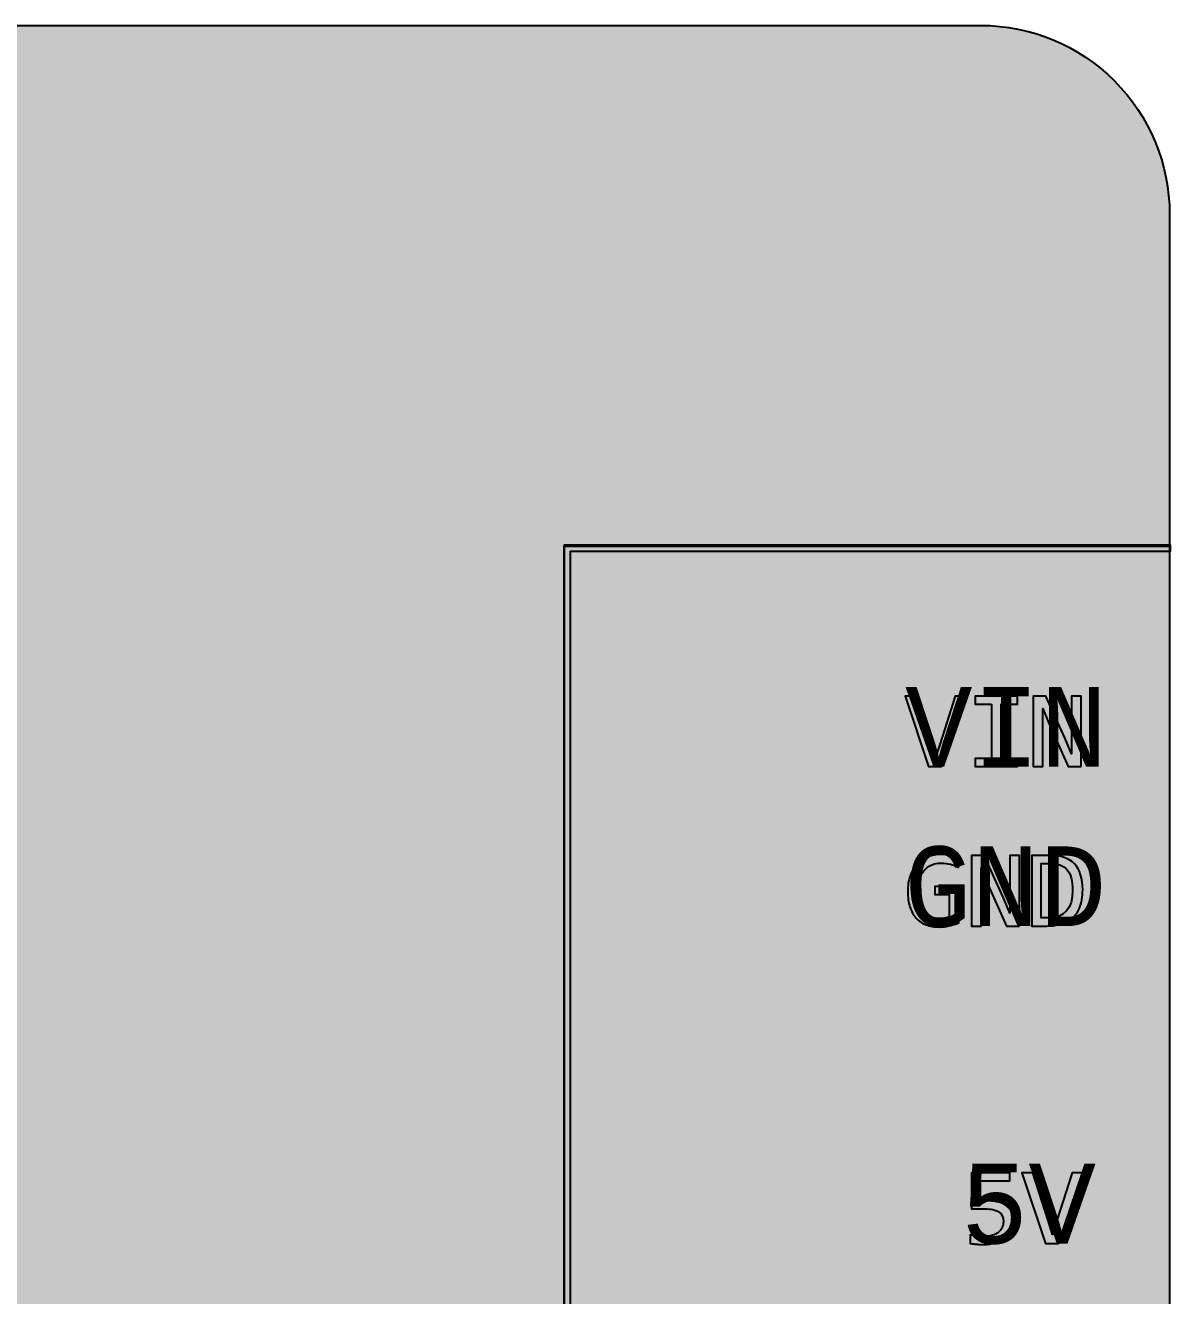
# Model space of a CAD drawing. Extents: x -322 to -166, y -2 to 94.
# Drawn here: x -265.72 to -247.51, y 73.34 to 93.54 of the extents above; entities that cross this region are included whole.
import ezdxf

# ---------------------------------------------------------------- set-up
doc = ezdxf.new("R2010")
doc.units = 0
doc.header["$MEASUREMENT"] = 0
doc.layers.add('MARKSHAIRLINE', color=7, linetype='CONTINUOUS')
doc.layers.add('MASK', color=7, linetype='CONTINUOUS')
doc.styles.add('0', font='consola.ttf', dxfattribs={"height": 1})

msp = doc.modelspace()

# ---------------------------------------------------------------- hatches: boundary and pattern name
at = {"layer": 'MARKSHAIRLINE'}
h = msp.add_hatch(color=2, dxfattribs=at)
edge = h.paths.add_edge_path()
edge.add_spline(control_points=[(-247.5138, 64.345), (-247.5138, 64.345), (-247.5138, 64.2433), (-247.5138, 64.2433), (-247.5138, 64.2433), (-257.1544, 64.2433), (-257.1544, 64.2433), (-257.1544, 64.2433), (-257.1544, 85.2712), (-257.1544, 85.2712), (-257.1544, 85.2712), (-247.5138, 85.2712), (-247.5138, 85.2712), (-247.5138, 85.2712), (-247.5138, 85.1751), (-247.5138, 85.1751), (-247.5138, 85.1751), (-257.0537, 85.1751), (-257.0537, 85.1751), (-257.0537, 85.1751), (-257.0537, 64.345), (-257.0537, 64.345), (-257.0537, 64.345), (-247.5138, 64.345), (-247.5138, 64.345)], knot_values=[0, 0, 0, 0, 0.125, 0.125, 0.125, 0.25, 0.25, 0.25, 0.375, 0.375, 0.375, 0.5, 0.5, 0.5, 0.625, 0.625, 0.625, 0.75, 0.75, 0.75, 0.875, 0.875, 0.875, 1, 1, 1, 1], degree=3, periodic=1)
at = {"layer": 'MASK'}
h = msp.add_hatch(color=18, dxfattribs=at)
edge = h.paths.add_edge_path()
edge.add_spline(control_points=[(-279.9318, -1.4633), (-279.9318, -1.4633), (-250.5297, -1.4633), (-250.5297, -1.4633), (-249.7335, -1.4628), (-248.9702, -1.146), (-248.4076, -0.5827), (-247.845, -0.0194), (-247.5292, 0.7405), (-247.5297, 1.5367), (-247.5297, 1.5367), (-247.5297, 90.5367), (-247.5297, 90.5367), (-247.5302, 91.3329), (-247.847, 92.0962), (-248.4103, 92.6588), (-248.9736, 93.2214), (-249.7335, 93.5372), (-250.5297, 93.5367), (-250.5297, 93.5367), (-318.7297, 93.5367), (-318.7297, 93.5367), (-319.5259, 93.5362), (-320.2892, 93.2194), (-320.8518, 92.6561), (-321.4144, 92.0928), (-321.7302, 91.3329), (-321.7297, 90.5367), (-321.7297, 90.5367), (-321.7297, 1.5367), (-321.7297, 1.5367), (-321.7292, 0.7405), (-321.4124, -0.0228), (-320.8491, -0.5854), (-320.2858, -1.148), (-319.5259, -1.4638), (-318.7297, -1.4633), (-318.7297, -1.4633), (-279.9318, -1.4633), (-279.9318, -1.4633)], knot_values=[0, 0, 0, 0, 0.0769231, 0.0769231, 0.0769231, 0.1538462, 0.1538462, 0.1538462, 0.2307692, 0.2307692, 0.2307692, 0.3076923, 0.3076923, 0.3076923, 0.3846154, 0.3846154, 0.3846154, 0.4615385, 0.4615385, 0.4615385, 0.5384615, 0.5384615, 0.5384615, 0.6153846, 0.6153846, 0.6153846, 0.6923077, 0.6923077, 0.6923077, 0.7692308, 0.7692308, 0.7692308, 0.8461538, 0.8461538, 0.8461538, 0.9230769, 0.9230769, 0.9230769, 1, 1, 1, 1], degree=3, periodic=1)
h = msp.add_hatch(color=18, dxfattribs=at)
edge = h.paths.add_edge_path()
edge.add_spline(control_points=[(-250.7721, 82.8734), (-250.7721, 82.8734), (-251.1534, 81.7514), (-251.1534, 81.7514), (-251.1534, 81.7514), (-251.3594, 81.7514), (-251.3594, 81.7514), (-251.3594, 81.7514), (-251.7323, 82.8734), (-251.7323, 82.8734), (-251.7323, 82.8734), (-251.5596, 82.8734), (-251.5596, 82.8734), (-251.5596, 82.8734), (-251.3172, 82.1172), (-251.3172, 82.1172), (-251.3172, 82.1172), (-251.2486, 81.8956), (-251.2486, 81.8956), (-251.2486, 81.8956), (-251.1783, 82.1172), (-251.1783, 82.1172), (-251.1783, 82.1172), (-250.9353, 82.8734), (-250.9353, 82.8734), (-250.9353, 82.8734), (-250.7721, 82.8734), (-250.7721, 82.8734)], knot_values=[0, 0, 0, 0, 0.1111111, 0.1111111, 0.1111111, 0.2222222, 0.2222222, 0.2222222, 0.3333333, 0.3333333, 0.3333333, 0.4444444, 0.4444444, 0.4444444, 0.5555556, 0.5555556, 0.5555556, 0.6666667, 0.6666667, 0.6666667, 0.7777778, 0.7777778, 0.7777778, 0.8888889, 0.8888889, 0.8888889, 1, 1, 1, 1], degree=3, periodic=1)
h = msp.add_hatch(color=18, dxfattribs=at)
edge = h.paths.add_edge_path()
edge.add_spline(control_points=[(-250.3618, 82.745), (-250.3618, 82.745), (-250.6203, 82.745), (-250.6203, 82.745), (-250.6203, 82.745), (-250.6203, 82.8734), (-250.6203, 82.8734), (-250.6203, 82.8734), (-249.9485, 82.8734), (-249.9485, 82.8734), (-249.9485, 82.8734), (-249.9485, 82.745), (-249.9485, 82.745), (-249.9485, 82.745), (-250.207, 82.745), (-250.207, 82.745), (-250.207, 82.745), (-250.207, 81.8815), (-250.207, 81.8815), (-250.207, 81.8815), (-249.9485, 81.8815), (-249.9485, 81.8815), (-249.9485, 81.8815), (-249.9485, 81.7514), (-249.9485, 81.7514), (-249.9485, 81.7514), (-250.6203, 81.7514), (-250.6203, 81.7514), (-250.6203, 81.7514), (-250.6203, 81.8815), (-250.6203, 81.8815), (-250.6203, 81.8815), (-250.3618, 81.8815), (-250.3618, 81.8815), (-250.3618, 81.8815), (-250.3618, 82.745), (-250.3618, 82.745)], knot_values=[0, 0, 0, 0, 0.0833333, 0.0833333, 0.0833333, 0.1666667, 0.1666667, 0.1666667, 0.25, 0.25, 0.25, 0.3333333, 0.3333333, 0.3333333, 0.4166667, 0.4166667, 0.4166667, 0.5, 0.5, 0.5, 0.5833333, 0.5833333, 0.5833333, 0.6666667, 0.6666667, 0.6666667, 0.75, 0.75, 0.75, 0.8333333, 0.8333333, 0.8333333, 0.9166667, 0.9166667, 0.9166667, 1, 1, 1, 1], degree=3, periodic=1)
h = msp.add_hatch(color=18, dxfattribs=at)
edge = h.paths.add_edge_path()
edge.add_spline(control_points=[(-248.9359, 81.7514), (-248.9359, 81.7514), (-249.1431, 81.7514), (-249.1431, 81.7514), (-249.1431, 81.7514), (-249.4558, 82.4513), (-249.4558, 82.4513), (-249.4558, 82.4513), (-249.5461, 82.6764), (-249.5461, 82.6764), (-249.5461, 82.6764), (-249.5461, 82.1104), (-249.5461, 82.1104), (-249.5461, 82.1104), (-249.5461, 81.7514), (-249.5461, 81.7514), (-249.5461, 81.7514), (-249.6991, 81.7514), (-249.6991, 81.7514), (-249.6991, 81.7514), (-249.6991, 82.8734), (-249.6991, 82.8734), (-249.6991, 82.8734), (-249.4945, 82.8734), (-249.4945, 82.8734), (-249.4945, 82.8734), (-249.1964, 82.2104), (-249.1964, 82.2104), (-249.1964, 82.2104), (-249.0889, 81.9536), (-249.0889, 81.9536), (-249.0889, 81.9536), (-249.0889, 82.5548), (-249.0889, 82.5548), (-249.0889, 82.5548), (-249.0889, 82.8734), (-249.0889, 82.8734), (-249.0889, 82.8734), (-248.9359, 82.8734), (-248.9359, 82.8734), (-248.9359, 82.8734), (-248.9359, 81.7514), (-248.9359, 81.7514)], knot_values=[0, 0, 0, 0, 0.0714286, 0.0714286, 0.0714286, 0.1428571, 0.1428571, 0.1428571, 0.2142857, 0.2142857, 0.2142857, 0.2857143, 0.2857143, 0.2857143, 0.3571429, 0.3571429, 0.3571429, 0.4285714, 0.4285714, 0.4285714, 0.5, 0.5, 0.5, 0.5714286, 0.5714286, 0.5714286, 0.6428571, 0.6428571, 0.6428571, 0.7142857, 0.7142857, 0.7142857, 0.7857143, 0.7857143, 0.7857143, 0.8571429, 0.8571429, 0.8571429, 0.9285714, 0.9285714, 0.9285714, 1, 1, 1, 1], degree=3, periodic=1)
h = msp.add_hatch(color=18, dxfattribs=at)
edge = h.paths.add_edge_path()
edge.add_spline(control_points=[(-250.8851, 80.147), (-250.9267, 80.1693), (-250.9698, 80.1866), (-251.0138, 80.1989), (-251.0581, 80.2112), (-251.1061, 80.2173), (-251.158, 80.2173), (-251.2175, 80.2173), (-251.2706, 80.2068), (-251.3169, 80.1857), (-251.3632, 80.1643), (-251.4022, 80.1344), (-251.4341, 80.0957), (-251.4658, 80.0573), (-251.4901, 80.0107), (-251.5071, 79.9562), (-251.5238, 79.902), (-251.5323, 79.8419), (-251.5323, 79.7759), (-251.5323, 79.7073), (-251.5256, 79.6458), (-251.5118, 79.5913), (-251.498, 79.5371), (-251.4766, 79.4907), (-251.4473, 79.4529), (-251.4183, 79.4154), (-251.3808, 79.3864), (-251.3353, 79.3665), (-251.2899, 79.3463), (-251.2354, 79.3363), (-251.1718, 79.3363), (-251.1609, 79.3363), (-251.1492, 79.3369), (-251.1366, 79.338), (-251.124, 79.3392), (-251.1114, 79.3407), (-251.0988, 79.3427), (-251.0862, 79.3448), (-251.0742, 79.3471), (-251.0625, 79.3501), (-251.0507, 79.353), (-251.0402, 79.3559), (-251.0311, 79.3594), (-251.0311, 79.3594), (-251.0311, 79.7161), (-251.0311, 79.7161), (-251.0311, 79.7161), (-251.2603, 79.7161), (-251.2603, 79.7161), (-251.2603, 79.7161), (-251.2603, 79.8428), (-251.2603, 79.8428), (-251.2603, 79.8428), (-250.8799, 79.8428), (-250.8799, 79.8428), (-250.8799, 79.8428), (-250.8799, 79.2689), (-250.8799, 79.2689), (-250.9033, 79.2577), (-250.9282, 79.2481), (-250.954, 79.2396), (-250.9801, 79.2311), (-251.0068, 79.2237), (-251.034, 79.2182), (-251.0613, 79.2123), (-251.0882, 79.2079), (-251.1152, 79.2053), (-251.1422, 79.2023), (-251.1683, 79.2009), (-251.1932, 79.2009), (-251.27, 79.2009), (-251.3391, 79.2129), (-251.4007, 79.2369), (-251.4622, 79.261), (-251.5147, 79.2967), (-251.5578, 79.3439), (-251.6012, 79.3911), (-251.6343, 79.45), (-251.6574, 79.5204), (-251.6806, 79.591), (-251.6923, 79.6725), (-251.6923, 79.7654), (-251.6923, 79.8574), (-251.6794, 79.9401), (-251.6536, 80.0131), (-251.6278, 80.086), (-251.5918, 80.1479), (-251.5449, 80.1986), (-251.4983, 80.2493), (-251.4423, 80.288), (-251.3767, 80.3147), (-251.3113, 80.3413), (-251.2389, 80.3545), (-251.1598, 80.3545), (-251.1096, 80.3545), (-251.0616, 80.3501), (-251.0161, 80.341), (-250.9704, 80.3322), (-250.927, 80.3179), (-250.8851, 80.2982), (-250.8851, 80.2982), (-250.8851, 80.147), (-250.8851, 80.147)], knot_values=[0, 0, 0, 0, 0.0294118, 0.0294118, 0.0294118, 0.0588235, 0.0588235, 0.0588235, 0.0882353, 0.0882353, 0.0882353, 0.1176471, 0.1176471, 0.1176471, 0.1470588, 0.1470588, 0.1470588, 0.1764706, 0.1764706, 0.1764706, 0.2058824, 0.2058824, 0.2058824, 0.2352941, 0.2352941, 0.2352941, 0.2647059, 0.2647059, 0.2647059, 0.2941176, 0.2941176, 0.2941176, 0.3235294, 0.3235294, 0.3235294, 0.3529412, 0.3529412, 0.3529412, 0.3823529, 0.3823529, 0.3823529, 0.4117647, 0.4117647, 0.4117647, 0.4411765, 0.4411765, 0.4411765, 0.4705882, 0.4705882, 0.4705882, 0.5, 0.5, 0.5, 0.5294118, 0.5294118, 0.5294118, 0.5588235, 0.5588235, 0.5588235, 0.5882353, 0.5882353, 0.5882353, 0.6176471, 0.6176471, 0.6176471, 0.6470588, 0.6470588, 0.6470588, 0.6764706, 0.6764706, 0.6764706, 0.7058824, 0.7058824, 0.7058824, 0.7352941, 0.7352941, 0.7352941, 0.7647059, 0.7647059, 0.7647059, 0.7941176, 0.7941176, 0.7941176, 0.8235294, 0.8235294, 0.8235294, 0.8529412, 0.8529412, 0.8529412, 0.8823529, 0.8823529, 0.8823529, 0.9117647, 0.9117647, 0.9117647, 0.9411765, 0.9411765, 0.9411765, 0.9705882, 0.9705882, 0.9705882, 1, 1, 1, 1], degree=3, periodic=1)
h = msp.add_hatch(color=18, dxfattribs=at)
edge = h.paths.add_edge_path()
edge.add_spline(control_points=[(-249.9165, 79.2167), (-249.9165, 79.2167), (-250.1237, 79.2167), (-250.1237, 79.2167), (-250.1237, 79.2167), (-250.4364, 79.9166), (-250.4364, 79.9166), (-250.4364, 79.9166), (-250.5267, 80.1417), (-250.5267, 80.1417), (-250.5267, 80.1417), (-250.5267, 79.5757), (-250.5267, 79.5757), (-250.5267, 79.5757), (-250.5267, 79.2167), (-250.5267, 79.2167), (-250.5267, 79.2167), (-250.6797, 79.2167), (-250.6797, 79.2167), (-250.6797, 79.2167), (-250.6797, 80.3387), (-250.6797, 80.3387), (-250.6797, 80.3387), (-250.4751, 80.3387), (-250.4751, 80.3387), (-250.4751, 80.3387), (-250.177, 79.6757), (-250.177, 79.6757), (-250.177, 79.6757), (-250.0695, 79.4189), (-250.0695, 79.4189), (-250.0695, 79.4189), (-250.0695, 80.0201), (-250.0695, 80.0201), (-250.0695, 80.0201), (-250.0695, 80.3387), (-250.0695, 80.3387), (-250.0695, 80.3387), (-249.9165, 80.3387), (-249.9165, 80.3387), (-249.9165, 80.3387), (-249.9165, 79.2167), (-249.9165, 79.2167)], knot_values=[0, 0, 0, 0, 0.0714286, 0.0714286, 0.0714286, 0.1428571, 0.1428571, 0.1428571, 0.2142857, 0.2142857, 0.2142857, 0.2857143, 0.2857143, 0.2857143, 0.3571429, 0.3571429, 0.3571429, 0.4285714, 0.4285714, 0.4285714, 0.5, 0.5, 0.5, 0.5714286, 0.5714286, 0.5714286, 0.6428571, 0.6428571, 0.6428571, 0.7142857, 0.7142857, 0.7142857, 0.7857143, 0.7857143, 0.7857143, 0.8571429, 0.8571429, 0.8571429, 0.9285714, 0.9285714, 0.9285714, 1, 1, 1, 1], degree=3, periodic=1)
h = msp.add_hatch(color=18, dxfattribs=at)
edge = h.paths.add_edge_path()
edge.add_spline(control_points=[(-248.9109, 79.79), (-248.9109, 79.7364), (-248.915, 79.6848), (-248.9232, 79.6355), (-248.9317, 79.5863), (-248.9449, 79.5406), (-248.9633, 79.4984), (-248.9815, 79.4559), (-249.0053, 79.4175), (-249.0346, 79.3829), (-249.0639, 79.3483), (-249.0996, 79.3187), (-249.1418, 79.2941), (-249.1843, 79.2695), (-249.2336, 79.2504), (-249.2896, 79.2369), (-249.3458, 79.2234), (-249.4094, 79.2167), (-249.4813, 79.2167), (-249.4813, 79.2167), (-249.7216, 79.2167), (-249.7216, 79.2167), (-249.7216, 79.2167), (-249.7216, 80.3387), (-249.7216, 80.3387), (-249.7216, 80.3387), (-249.4323, 80.3387), (-249.4323, 80.3387), (-249.257, 80.3387), (-249.1263, 80.2935), (-249.0401, 80.2036), (-248.954, 80.1133), (-248.9109, 79.9755), (-248.9109, 79.79)], knot_values=[0, 0, 0, 0, 0.0909091, 0.0909091, 0.0909091, 0.1818182, 0.1818182, 0.1818182, 0.2727273, 0.2727273, 0.2727273, 0.3636364, 0.3636364, 0.3636364, 0.4545455, 0.4545455, 0.4545455, 0.5454545, 0.5454545, 0.5454545, 0.6363636, 0.6363636, 0.6363636, 0.7272727, 0.7272727, 0.7272727, 0.8181818, 0.8181818, 0.8181818, 0.9090909, 0.9090909, 0.9090909, 1, 1, 1, 1], degree=3, periodic=1)
h = msp.add_hatch(color=18, dxfattribs=at)
edge = h.paths.add_edge_path()
edge.add_spline(control_points=[(-249.0709, 79.7792), (-249.0709, 79.8586), (-249.0782, 79.926), (-249.0932, 79.9808), (-249.1081, 80.0359), (-249.1307, 80.0802), (-249.1612, 80.1142), (-249.1917, 80.1479), (-249.2298, 80.1725), (-249.2755, 80.1874), (-249.3212, 80.2027), (-249.3751, 80.2103), (-249.437, 80.2103), (-249.437, 80.2103), (-249.5686, 80.2103), (-249.5686, 80.2103), (-249.5686, 80.2103), (-249.5686, 79.3486), (-249.5686, 79.3486), (-249.5686, 79.3486), (-249.4543, 79.3486), (-249.4543, 79.3486), (-249.1987, 79.3486), (-249.0709, 79.4922), (-249.0709, 79.7792)], knot_values=[0, 0, 0, 0, 0.125, 0.125, 0.125, 0.25, 0.25, 0.25, 0.375, 0.375, 0.375, 0.5, 0.5, 0.5, 0.625, 0.625, 0.625, 0.75, 0.75, 0.75, 0.875, 0.875, 0.875, 1, 1, 1, 1], degree=3, periodic=1)
h = msp.add_hatch(color=18, dxfattribs=at)
edge = h.paths.add_edge_path()
edge.add_spline(control_points=[(-250.0114, 74.5284), (-250.0114, 74.4725), (-250.0235, 74.4216), (-250.0476, 74.3757), (-250.0717, 74.3295), (-250.105, 74.2901), (-250.1471, 74.2569), (-250.1894, 74.2239), (-250.2391, 74.198), (-250.2965, 74.1798), (-250.3542, 74.1612), (-250.416, 74.1521), (-250.4828, 74.1521), (-250.4995, 74.1521), (-250.5175, 74.1527), (-250.5366, 74.1536), (-250.5557, 74.1545), (-250.5748, 74.1556), (-250.594, 74.1571), (-250.6128, 74.1586), (-250.6313, 74.1601), (-250.6496, 74.1618), (-250.6675, 74.1636), (-250.6837, 74.1656), (-250.6981, 74.168), (-250.6981, 74.168), (-250.6981, 74.3039), (-250.6981, 74.3039), (-250.6669, 74.2966), (-250.6316, 74.2913), (-250.5916, 74.2877), (-250.5516, 74.2845), (-250.5113, 74.2827), (-250.4704, 74.2827), (-250.4245, 74.2827), (-250.383, 74.2883), (-250.3462, 74.2992), (-250.3095, 74.3101), (-250.2783, 74.3257), (-250.2524, 74.346), (-250.2265, 74.3666), (-250.2065, 74.3913), (-250.1927, 74.4201), (-250.1788, 74.4493), (-250.1721, 74.4819), (-250.1721, 74.5181), (-250.1721, 74.5881), (-250.1974, 74.639), (-250.2477, 74.6708), (-250.298, 74.7029), (-250.3704, 74.7188), (-250.4645, 74.7188), (-250.4645, 74.7188), (-250.6787, 74.7188), (-250.6787, 74.7188), (-250.6787, 74.7188), (-250.6787, 75.2943), (-250.6787, 75.2943), (-250.6787, 75.2943), (-250.0714, 75.2943), (-250.0714, 75.2943), (-250.0714, 75.2943), (-250.0714, 75.1636), (-250.0714, 75.1636), (-250.0714, 75.1636), (-250.5375, 75.1636), (-250.5375, 75.1636), (-250.5375, 75.1636), (-250.5375, 74.8476), (-250.5375, 74.8476), (-250.5375, 74.8476), (-250.4392, 74.8476), (-250.4392, 74.8476), (-250.3851, 74.8476), (-250.3324, 74.8426), (-250.2812, 74.8329), (-250.23, 74.8232), (-250.1847, 74.8062), (-250.1447, 74.7817), (-250.1047, 74.7573), (-250.0726, 74.7244), (-250.0482, 74.6832), (-250.0238, 74.642), (-250.0114, 74.5905), (-250.0114, 74.5284)], knot_values=[0, 0, 0, 0, 0.0357143, 0.0357143, 0.0357143, 0.0714286, 0.0714286, 0.0714286, 0.1071429, 0.1071429, 0.1071429, 0.1428571, 0.1428571, 0.1428571, 0.1785714, 0.1785714, 0.1785714, 0.2142857, 0.2142857, 0.2142857, 0.25, 0.25, 0.25, 0.2857143, 0.2857143, 0.2857143, 0.3214286, 0.3214286, 0.3214286, 0.3571429, 0.3571429, 0.3571429, 0.3928571, 0.3928571, 0.3928571, 0.4285714, 0.4285714, 0.4285714, 0.4642857, 0.4642857, 0.4642857, 0.5, 0.5, 0.5, 0.5357143, 0.5357143, 0.5357143, 0.5714286, 0.5714286, 0.5714286, 0.6071429, 0.6071429, 0.6071429, 0.6428571, 0.6428571, 0.6428571, 0.6785714, 0.6785714, 0.6785714, 0.7142857, 0.7142857, 0.7142857, 0.75, 0.75, 0.75, 0.7857143, 0.7857143, 0.7857143, 0.8214286, 0.8214286, 0.8214286, 0.8571429, 0.8571429, 0.8571429, 0.8928571, 0.8928571, 0.8928571, 0.9285714, 0.9285714, 0.9285714, 0.9642857, 0.9642857, 0.9642857, 1, 1, 1, 1], degree=3, periodic=1)
h = msp.add_hatch(color=18, dxfattribs=at)
edge = h.paths.add_edge_path()
edge.add_spline(control_points=[(-248.9146, 75.2943), (-248.9146, 75.2943), (-249.2974, 74.168), (-249.2974, 74.168), (-249.2974, 74.168), (-249.5042, 74.168), (-249.5042, 74.168), (-249.5042, 74.168), (-249.8785, 75.2943), (-249.8785, 75.2943), (-249.8785, 75.2943), (-249.7052, 75.2943), (-249.7052, 75.2943), (-249.7052, 75.2943), (-249.4618, 74.5352), (-249.4618, 74.5352), (-249.4618, 74.5352), (-249.393, 74.3128), (-249.393, 74.3128), (-249.393, 74.3128), (-249.3224, 74.5352), (-249.3224, 74.5352), (-249.3224, 74.5352), (-249.0785, 75.2943), (-249.0785, 75.2943), (-249.0785, 75.2943), (-248.9146, 75.2943), (-248.9146, 75.2943)], knot_values=[0, 0, 0, 0, 0.1111111, 0.1111111, 0.1111111, 0.2222222, 0.2222222, 0.2222222, 0.3333333, 0.3333333, 0.3333333, 0.4444444, 0.4444444, 0.4444444, 0.5555556, 0.5555556, 0.5555556, 0.6666667, 0.6666667, 0.6666667, 0.7777778, 0.7777778, 0.7777778, 0.8888889, 0.8888889, 0.8888889, 1, 1, 1, 1], degree=3, periodic=1)

# ---------------------------------------------------------------- linework, layer by layer
at = {"layer": 'MARKSHAIRLINE', "color": 2}
for points, knots in [([(-247.5297, 85.2498), (-247.5297, 85.2498), (-257.1575, 85.2498), (-257.1575, 85.2498), (-257.1575, 85.2498), (-257.1575, 64.2498), (-257.1575, 64.2498), (-257.1575, 64.2498), (-247.5297, 64.2498), (-247.5297, 64.2498)], [0, 0, 0, 0, 0.3333333, 0.3333333, 0.3333333, 0.6666667, 0.6666667, 0.6666667, 1, 1, 1, 1]), ([(-247.5138, 64.345), (-247.5138, 64.345), (-247.5138, 64.2433), (-247.5138, 64.2433), (-247.5138, 64.2433), (-257.1544, 64.2433), (-257.1544, 64.2433), (-257.1544, 64.2433), (-257.1544, 85.2712), (-257.1544, 85.2712), (-257.1544, 85.2712), (-247.5138, 85.2712), (-247.5138, 85.2712), (-247.5138, 85.2712), (-247.5138, 85.1751), (-247.5138, 85.1751), (-247.5138, 85.1751), (-257.0537, 85.1751), (-257.0537, 85.1751), (-257.0537, 85.1751), (-257.0537, 64.345), (-257.0537, 64.345), (-257.0537, 64.345), (-247.5138, 64.345), (-247.5138, 64.345)], [0, 0, 0, 0, 0.125, 0.125, 0.125, 0.25, 0.25, 0.25, 0.375, 0.375, 0.375, 0.5, 0.5, 0.5, 0.625, 0.625, 0.625, 0.75, 0.75, 0.75, 0.875, 0.875, 0.875, 1, 1, 1, 1])]:
    msp.add_open_spline(points, degree=3, knots=knots, dxfattribs=at)
at = {"layer": 'MASK'}
for points, knots in [([(-279.9318, -1.4633), (-279.9318, -1.4633), (-250.5297, -1.4633), (-250.5297, -1.4633), (-249.7335, -1.4628), (-248.9702, -1.146), (-248.4076, -0.5827), (-247.845, -0.0194), (-247.5292, 0.7405), (-247.5297, 1.5367), (-247.5297, 1.5367), (-247.5297, 90.5367), (-247.5297, 90.5367), (-247.5302, 91.3329), (-247.847, 92.0962), (-248.4103, 92.6588), (-248.9736, 93.2214), (-249.7335, 93.5372), (-250.5297, 93.5367), (-250.5297, 93.5367), (-318.7297, 93.5367), (-318.7297, 93.5367), (-319.5259, 93.5362), (-320.2892, 93.2194), (-320.8518, 92.6561), (-321.4144, 92.0928), (-321.7302, 91.3329), (-321.7297, 90.5367), (-321.7297, 90.5367), (-321.7297, 1.5367), (-321.7297, 1.5367), (-321.7292, 0.7405), (-321.4124, -0.0228), (-320.8491, -0.5854), (-320.2858, -1.148), (-319.5259, -1.4638), (-318.7297, -1.4633), (-318.7297, -1.4633), (-279.9318, -1.4633), (-279.9318, -1.4633)], [0, 0, 0, 0, 0.0769231, 0.0769231, 0.0769231, 0.1538462, 0.1538462, 0.1538462, 0.2307692, 0.2307692, 0.2307692, 0.3076923, 0.3076923, 0.3076923, 0.3846154, 0.3846154, 0.3846154, 0.4615385, 0.4615385, 0.4615385, 0.5384615, 0.5384615, 0.5384615, 0.6153846, 0.6153846, 0.6153846, 0.6923077, 0.6923077, 0.6923077, 0.7692308, 0.7692308, 0.7692308, 0.8461538, 0.8461538, 0.8461538, 0.9230769, 0.9230769, 0.9230769, 1, 1, 1, 1]), ([(-250.7721, 82.8734), (-250.7721, 82.8734), (-251.1534, 81.7514), (-251.1534, 81.7514), (-251.1534, 81.7514), (-251.3594, 81.7514), (-251.3594, 81.7514), (-251.3594, 81.7514), (-251.7323, 82.8734), (-251.7323, 82.8734), (-251.7323, 82.8734), (-251.5596, 82.8734), (-251.5596, 82.8734), (-251.5596, 82.8734), (-251.3172, 82.1172), (-251.3172, 82.1172), (-251.3172, 82.1172), (-251.2486, 81.8956), (-251.2486, 81.8956), (-251.2486, 81.8956), (-251.1783, 82.1172), (-251.1783, 82.1172), (-251.1783, 82.1172), (-250.9353, 82.8734), (-250.9353, 82.8734), (-250.9353, 82.8734), (-250.7721, 82.8734), (-250.7721, 82.8734)], [0, 0, 0, 0, 0.1111111, 0.1111111, 0.1111111, 0.2222222, 0.2222222, 0.2222222, 0.3333333, 0.3333333, 0.3333333, 0.4444444, 0.4444444, 0.4444444, 0.5555556, 0.5555556, 0.5555556, 0.6666667, 0.6666667, 0.6666667, 0.7777778, 0.7777778, 0.7777778, 0.8888889, 0.8888889, 0.8888889, 1, 1, 1, 1]), ([(-250.3618, 82.745), (-250.3618, 82.745), (-250.6203, 82.745), (-250.6203, 82.745), (-250.6203, 82.745), (-250.6203, 82.8734), (-250.6203, 82.8734), (-250.6203, 82.8734), (-249.9485, 82.8734), (-249.9485, 82.8734), (-249.9485, 82.8734), (-249.9485, 82.745), (-249.9485, 82.745), (-249.9485, 82.745), (-250.207, 82.745), (-250.207, 82.745), (-250.207, 82.745), (-250.207, 81.8815), (-250.207, 81.8815), (-250.207, 81.8815), (-249.9485, 81.8815), (-249.9485, 81.8815), (-249.9485, 81.8815), (-249.9485, 81.7514), (-249.9485, 81.7514), (-249.9485, 81.7514), (-250.6203, 81.7514), (-250.6203, 81.7514), (-250.6203, 81.7514), (-250.6203, 81.8815), (-250.6203, 81.8815), (-250.6203, 81.8815), (-250.3618, 81.8815), (-250.3618, 81.8815), (-250.3618, 81.8815), (-250.3618, 82.745), (-250.3618, 82.745)], [0, 0, 0, 0, 0.0833333, 0.0833333, 0.0833333, 0.1666667, 0.1666667, 0.1666667, 0.25, 0.25, 0.25, 0.3333333, 0.3333333, 0.3333333, 0.4166667, 0.4166667, 0.4166667, 0.5, 0.5, 0.5, 0.5833333, 0.5833333, 0.5833333, 0.6666667, 0.6666667, 0.6666667, 0.75, 0.75, 0.75, 0.8333333, 0.8333333, 0.8333333, 0.9166667, 0.9166667, 0.9166667, 1, 1, 1, 1]), ([(-248.9359, 81.7514), (-248.9359, 81.7514), (-249.1431, 81.7514), (-249.1431, 81.7514), (-249.1431, 81.7514), (-249.4558, 82.4513), (-249.4558, 82.4513), (-249.4558, 82.4513), (-249.5461, 82.6764), (-249.5461, 82.6764), (-249.5461, 82.6764), (-249.5461, 82.1104), (-249.5461, 82.1104), (-249.5461, 82.1104), (-249.5461, 81.7514), (-249.5461, 81.7514), (-249.5461, 81.7514), (-249.6991, 81.7514), (-249.6991, 81.7514), (-249.6991, 81.7514), (-249.6991, 82.8734), (-249.6991, 82.8734), (-249.6991, 82.8734), (-249.4945, 82.8734), (-249.4945, 82.8734), (-249.4945, 82.8734), (-249.1964, 82.2104), (-249.1964, 82.2104), (-249.1964, 82.2104), (-249.0889, 81.9536), (-249.0889, 81.9536), (-249.0889, 81.9536), (-249.0889, 82.5548), (-249.0889, 82.5548), (-249.0889, 82.5548), (-249.0889, 82.8734), (-249.0889, 82.8734), (-249.0889, 82.8734), (-248.9359, 82.8734), (-248.9359, 82.8734), (-248.9359, 82.8734), (-248.9359, 81.7514), (-248.9359, 81.7514)], [0, 0, 0, 0, 0.0714286, 0.0714286, 0.0714286, 0.1428571, 0.1428571, 0.1428571, 0.2142857, 0.2142857, 0.2142857, 0.2857143, 0.2857143, 0.2857143, 0.3571429, 0.3571429, 0.3571429, 0.4285714, 0.4285714, 0.4285714, 0.5, 0.5, 0.5, 0.5714286, 0.5714286, 0.5714286, 0.6428571, 0.6428571, 0.6428571, 0.7142857, 0.7142857, 0.7142857, 0.7857143, 0.7857143, 0.7857143, 0.8571429, 0.8571429, 0.8571429, 0.9285714, 0.9285714, 0.9285714, 1, 1, 1, 1]), ([(-250.8851, 80.147), (-250.9267, 80.1693), (-250.9698, 80.1866), (-251.0138, 80.1989), (-251.0581, 80.2112), (-251.1061, 80.2173), (-251.158, 80.2173), (-251.2175, 80.2173), (-251.2706, 80.2068), (-251.3169, 80.1857), (-251.3632, 80.1643), (-251.4022, 80.1344), (-251.4341, 80.0957), (-251.4658, 80.0573), (-251.4901, 80.0107), (-251.5071, 79.9562), (-251.5238, 79.902), (-251.5323, 79.8419), (-251.5323, 79.7759), (-251.5323, 79.7073), (-251.5256, 79.6458), (-251.5118, 79.5913), (-251.498, 79.5371), (-251.4766, 79.4907), (-251.4473, 79.4529), (-251.4183, 79.4154), (-251.3808, 79.3864), (-251.3353, 79.3665), (-251.2899, 79.3463), (-251.2354, 79.3363), (-251.1718, 79.3363), (-251.1609, 79.3363), (-251.1492, 79.3369), (-251.1366, 79.338), (-251.124, 79.3392), (-251.1114, 79.3407), (-251.0988, 79.3427), (-251.0862, 79.3448), (-251.0742, 79.3471), (-251.0625, 79.3501), (-251.0507, 79.353), (-251.0402, 79.3559), (-251.0311, 79.3594), (-251.0311, 79.3594), (-251.0311, 79.7161), (-251.0311, 79.7161), (-251.0311, 79.7161), (-251.2603, 79.7161), (-251.2603, 79.7161), (-251.2603, 79.7161), (-251.2603, 79.8428), (-251.2603, 79.8428), (-251.2603, 79.8428), (-250.8799, 79.8428), (-250.8799, 79.8428), (-250.8799, 79.8428), (-250.8799, 79.2689), (-250.8799, 79.2689), (-250.9033, 79.2577), (-250.9282, 79.2481), (-250.954, 79.2396), (-250.9801, 79.2311), (-251.0068, 79.2237), (-251.034, 79.2182), (-251.0613, 79.2123), (-251.0882, 79.2079), (-251.1152, 79.2053), (-251.1422, 79.2023), (-251.1683, 79.2009), (-251.1932, 79.2009), (-251.27, 79.2009), (-251.3391, 79.2129), (-251.4007, 79.2369), (-251.4622, 79.261), (-251.5147, 79.2967), (-251.5578, 79.3439), (-251.6012, 79.3911), (-251.6343, 79.45), (-251.6574, 79.5204), (-251.6806, 79.591), (-251.6923, 79.6725), (-251.6923, 79.7654), (-251.6923, 79.8574), (-251.6794, 79.9401), (-251.6536, 80.0131), (-251.6278, 80.086), (-251.5918, 80.1479), (-251.5449, 80.1986), (-251.4983, 80.2493), (-251.4423, 80.288), (-251.3767, 80.3147), (-251.3113, 80.3413), (-251.2389, 80.3545), (-251.1598, 80.3545), (-251.1096, 80.3545), (-251.0616, 80.3501), (-251.0161, 80.341), (-250.9704, 80.3322), (-250.927, 80.3179), (-250.8851, 80.2982), (-250.8851, 80.2982), (-250.8851, 80.147), (-250.8851, 80.147)], [0, 0, 0, 0, 0.0294118, 0.0294118, 0.0294118, 0.0588235, 0.0588235, 0.0588235, 0.0882353, 0.0882353, 0.0882353, 0.1176471, 0.1176471, 0.1176471, 0.1470588, 0.1470588, 0.1470588, 0.1764706, 0.1764706, 0.1764706, 0.2058824, 0.2058824, 0.2058824, 0.2352941, 0.2352941, 0.2352941, 0.2647059, 0.2647059, 0.2647059, 0.2941176, 0.2941176, 0.2941176, 0.3235294, 0.3235294, 0.3235294, 0.3529412, 0.3529412, 0.3529412, 0.3823529, 0.3823529, 0.3823529, 0.4117647, 0.4117647, 0.4117647, 0.4411765, 0.4411765, 0.4411765, 0.4705882, 0.4705882, 0.4705882, 0.5, 0.5, 0.5, 0.5294118, 0.5294118, 0.5294118, 0.5588235, 0.5588235, 0.5588235, 0.5882353, 0.5882353, 0.5882353, 0.6176471, 0.6176471, 0.6176471, 0.6470588, 0.6470588, 0.6470588, 0.6764706, 0.6764706, 0.6764706, 0.7058824, 0.7058824, 0.7058824, 0.7352941, 0.7352941, 0.7352941, 0.7647059, 0.7647059, 0.7647059, 0.7941176, 0.7941176, 0.7941176, 0.8235294, 0.8235294, 0.8235294, 0.8529412, 0.8529412, 0.8529412, 0.8823529, 0.8823529, 0.8823529, 0.9117647, 0.9117647, 0.9117647, 0.9411765, 0.9411765, 0.9411765, 0.9705882, 0.9705882, 0.9705882, 1, 1, 1, 1]), ([(-249.9165, 79.2167), (-249.9165, 79.2167), (-250.1237, 79.2167), (-250.1237, 79.2167), (-250.1237, 79.2167), (-250.4364, 79.9166), (-250.4364, 79.9166), (-250.4364, 79.9166), (-250.5267, 80.1417), (-250.5267, 80.1417), (-250.5267, 80.1417), (-250.5267, 79.5757), (-250.5267, 79.5757), (-250.5267, 79.5757), (-250.5267, 79.2167), (-250.5267, 79.2167), (-250.5267, 79.2167), (-250.6797, 79.2167), (-250.6797, 79.2167), (-250.6797, 79.2167), (-250.6797, 80.3387), (-250.6797, 80.3387), (-250.6797, 80.3387), (-250.4751, 80.3387), (-250.4751, 80.3387), (-250.4751, 80.3387), (-250.177, 79.6757), (-250.177, 79.6757), (-250.177, 79.6757), (-250.0695, 79.4189), (-250.0695, 79.4189), (-250.0695, 79.4189), (-250.0695, 80.0201), (-250.0695, 80.0201), (-250.0695, 80.0201), (-250.0695, 80.3387), (-250.0695, 80.3387), (-250.0695, 80.3387), (-249.9165, 80.3387), (-249.9165, 80.3387), (-249.9165, 80.3387), (-249.9165, 79.2167), (-249.9165, 79.2167)], [0, 0, 0, 0, 0.0714286, 0.0714286, 0.0714286, 0.1428571, 0.1428571, 0.1428571, 0.2142857, 0.2142857, 0.2142857, 0.2857143, 0.2857143, 0.2857143, 0.3571429, 0.3571429, 0.3571429, 0.4285714, 0.4285714, 0.4285714, 0.5, 0.5, 0.5, 0.5714286, 0.5714286, 0.5714286, 0.6428571, 0.6428571, 0.6428571, 0.7142857, 0.7142857, 0.7142857, 0.7857143, 0.7857143, 0.7857143, 0.8571429, 0.8571429, 0.8571429, 0.9285714, 0.9285714, 0.9285714, 1, 1, 1, 1]), ([(-248.9109, 79.79), (-248.9109, 79.7364), (-248.915, 79.6848), (-248.9232, 79.6355), (-248.9317, 79.5863), (-248.9449, 79.5406), (-248.9633, 79.4984), (-248.9815, 79.4559), (-249.0053, 79.4175), (-249.0346, 79.3829), (-249.0639, 79.3483), (-249.0996, 79.3187), (-249.1418, 79.2941), (-249.1843, 79.2695), (-249.2336, 79.2504), (-249.2896, 79.2369), (-249.3458, 79.2234), (-249.4094, 79.2167), (-249.4813, 79.2167), (-249.4813, 79.2167), (-249.7216, 79.2167), (-249.7216, 79.2167), (-249.7216, 79.2167), (-249.7216, 80.3387), (-249.7216, 80.3387), (-249.7216, 80.3387), (-249.4323, 80.3387), (-249.4323, 80.3387), (-249.257, 80.3387), (-249.1263, 80.2935), (-249.0401, 80.2036), (-248.954, 80.1133), (-248.9109, 79.9755), (-248.9109, 79.79)], [0, 0, 0, 0, 0.0909091, 0.0909091, 0.0909091, 0.1818182, 0.1818182, 0.1818182, 0.2727273, 0.2727273, 0.2727273, 0.3636364, 0.3636364, 0.3636364, 0.4545455, 0.4545455, 0.4545455, 0.5454545, 0.5454545, 0.5454545, 0.6363636, 0.6363636, 0.6363636, 0.7272727, 0.7272727, 0.7272727, 0.8181818, 0.8181818, 0.8181818, 0.9090909, 0.9090909, 0.9090909, 1, 1, 1, 1]), ([(-249.0709, 79.7792), (-249.0709, 79.8586), (-249.0782, 79.926), (-249.0932, 79.9808), (-249.1081, 80.0359), (-249.1307, 80.0802), (-249.1612, 80.1142), (-249.1917, 80.1479), (-249.2298, 80.1725), (-249.2755, 80.1874), (-249.3212, 80.2027), (-249.3751, 80.2103), (-249.437, 80.2103), (-249.437, 80.2103), (-249.5686, 80.2103), (-249.5686, 80.2103), (-249.5686, 80.2103), (-249.5686, 79.3486), (-249.5686, 79.3486), (-249.5686, 79.3486), (-249.4543, 79.3486), (-249.4543, 79.3486), (-249.1987, 79.3486), (-249.0709, 79.4922), (-249.0709, 79.7792)], [0, 0, 0, 0, 0.125, 0.125, 0.125, 0.25, 0.25, 0.25, 0.375, 0.375, 0.375, 0.5, 0.5, 0.5, 0.625, 0.625, 0.625, 0.75, 0.75, 0.75, 0.875, 0.875, 0.875, 1, 1, 1, 1]), ([(-250.0114, 74.5284), (-250.0114, 74.4725), (-250.0235, 74.4216), (-250.0476, 74.3757), (-250.0717, 74.3295), (-250.105, 74.2901), (-250.1471, 74.2569), (-250.1894, 74.2239), (-250.2391, 74.198), (-250.2965, 74.1798), (-250.3542, 74.1612), (-250.416, 74.1521), (-250.4828, 74.1521), (-250.4995, 74.1521), (-250.5175, 74.1527), (-250.5366, 74.1536), (-250.5557, 74.1545), (-250.5748, 74.1556), (-250.594, 74.1571), (-250.6128, 74.1586), (-250.6313, 74.1601), (-250.6496, 74.1618), (-250.6675, 74.1636), (-250.6837, 74.1656), (-250.6981, 74.168), (-250.6981, 74.168), (-250.6981, 74.3039), (-250.6981, 74.3039), (-250.6669, 74.2966), (-250.6316, 74.2913), (-250.5916, 74.2877), (-250.5516, 74.2845), (-250.5113, 74.2827), (-250.4704, 74.2827), (-250.4245, 74.2827), (-250.383, 74.2883), (-250.3462, 74.2992), (-250.3095, 74.3101), (-250.2783, 74.3257), (-250.2524, 74.346), (-250.2265, 74.3666), (-250.2065, 74.3913), (-250.1927, 74.4201), (-250.1788, 74.4493), (-250.1721, 74.4819), (-250.1721, 74.5181), (-250.1721, 74.5881), (-250.1974, 74.639), (-250.2477, 74.6708), (-250.298, 74.7029), (-250.3704, 74.7188), (-250.4645, 74.7188), (-250.4645, 74.7188), (-250.6787, 74.7188), (-250.6787, 74.7188), (-250.6787, 74.7188), (-250.6787, 75.2943), (-250.6787, 75.2943), (-250.6787, 75.2943), (-250.0714, 75.2943), (-250.0714, 75.2943), (-250.0714, 75.2943), (-250.0714, 75.1636), (-250.0714, 75.1636), (-250.0714, 75.1636), (-250.5375, 75.1636), (-250.5375, 75.1636), (-250.5375, 75.1636), (-250.5375, 74.8476), (-250.5375, 74.8476), (-250.5375, 74.8476), (-250.4392, 74.8476), (-250.4392, 74.8476), (-250.3851, 74.8476), (-250.3324, 74.8426), (-250.2812, 74.8329), (-250.23, 74.8232), (-250.1847, 74.8062), (-250.1447, 74.7817), (-250.1047, 74.7573), (-250.0726, 74.7244), (-250.0482, 74.6832), (-250.0238, 74.642), (-250.0114, 74.5905), (-250.0114, 74.5284)], [0, 0, 0, 0, 0.0357143, 0.0357143, 0.0357143, 0.0714286, 0.0714286, 0.0714286, 0.1071429, 0.1071429, 0.1071429, 0.1428571, 0.1428571, 0.1428571, 0.1785714, 0.1785714, 0.1785714, 0.2142857, 0.2142857, 0.2142857, 0.25, 0.25, 0.25, 0.2857143, 0.2857143, 0.2857143, 0.3214286, 0.3214286, 0.3214286, 0.3571429, 0.3571429, 0.3571429, 0.3928571, 0.3928571, 0.3928571, 0.4285714, 0.4285714, 0.4285714, 0.4642857, 0.4642857, 0.4642857, 0.5, 0.5, 0.5, 0.5357143, 0.5357143, 0.5357143, 0.5714286, 0.5714286, 0.5714286, 0.6071429, 0.6071429, 0.6071429, 0.6428571, 0.6428571, 0.6428571, 0.6785714, 0.6785714, 0.6785714, 0.7142857, 0.7142857, 0.7142857, 0.75, 0.75, 0.75, 0.7857143, 0.7857143, 0.7857143, 0.8214286, 0.8214286, 0.8214286, 0.8571429, 0.8571429, 0.8571429, 0.8928571, 0.8928571, 0.8928571, 0.9285714, 0.9285714, 0.9285714, 0.9642857, 0.9642857, 0.9642857, 1, 1, 1, 1]), ([(-248.9146, 75.2943), (-248.9146, 75.2943), (-249.2974, 74.168), (-249.2974, 74.168), (-249.2974, 74.168), (-249.5042, 74.168), (-249.5042, 74.168), (-249.5042, 74.168), (-249.8785, 75.2943), (-249.8785, 75.2943), (-249.8785, 75.2943), (-249.7052, 75.2943), (-249.7052, 75.2943), (-249.7052, 75.2943), (-249.4618, 74.5352), (-249.4618, 74.5352), (-249.4618, 74.5352), (-249.393, 74.3128), (-249.393, 74.3128), (-249.393, 74.3128), (-249.3224, 74.5352), (-249.3224, 74.5352), (-249.3224, 74.5352), (-249.0785, 75.2943), (-249.0785, 75.2943), (-249.0785, 75.2943), (-248.9146, 75.2943), (-248.9146, 75.2943)], [0, 0, 0, 0, 0.1111111, 0.1111111, 0.1111111, 0.2222222, 0.2222222, 0.2222222, 0.3333333, 0.3333333, 0.3333333, 0.4444444, 0.4444444, 0.4444444, 0.5555556, 0.5555556, 0.5555556, 0.6666667, 0.6666667, 0.6666667, 0.7777778, 0.7777778, 0.7777778, 0.8888889, 0.8888889, 0.8888889, 1, 1, 1, 1])]:
    msp.add_open_spline(points, degree=3, knots=knots, dxfattribs=at)

# ---------------------------------------------------------------- texts
at = {"layer": 'MASK', "color": 7, "style": '0'}
for s, height, p in [('VIN', 1.26619, (-251.7349, 81.7514)), ('GND', 1.26619, (-251.7486, 79.2167)), ('5V', 1.27102, (-250.8517, 74.168))]:
    msp.add_text(s, height=height, dxfattribs=at).set_placement(p)

doc.saveas('drawing.dxf')
